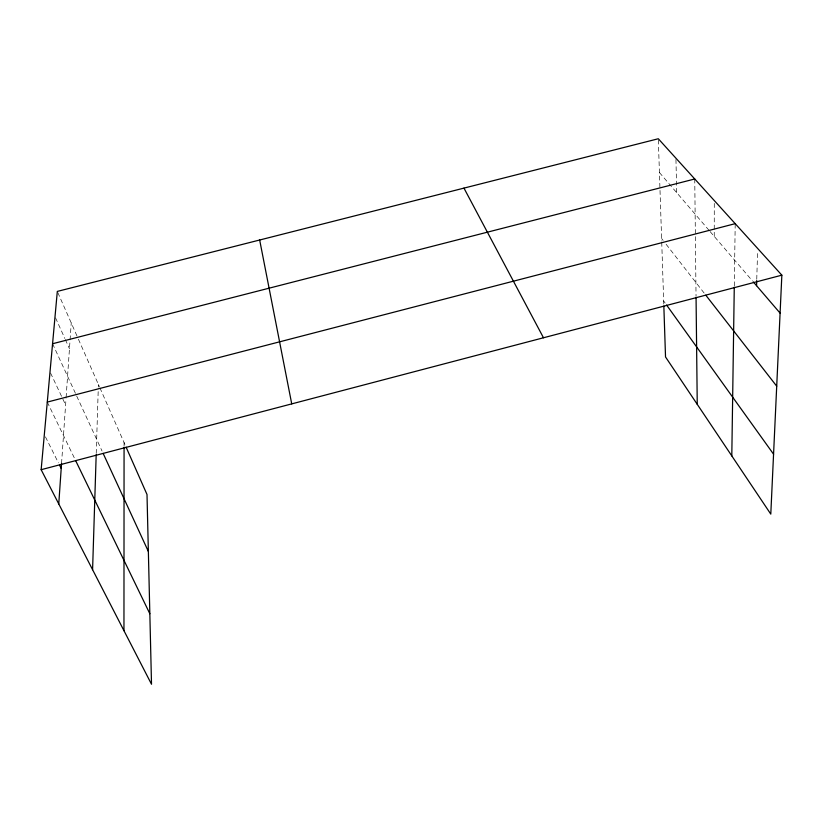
<?xml version="1.0" encoding="UTF-8"?>
<svg xmlns="http://www.w3.org/2000/svg" width="823" height="823" viewBox="0 0 823 823"><rect width="100%" height="100%" fill="white"/><g stroke="black" fill="none" stroke-linecap="round" stroke-linejoin="round"><path stroke-width="0.62" stroke-dasharray="4.12 3.09" d="M124.067 446.272L124.067 442.558M714.241 236.386L714.282 200.555M734.291 285.9L735.206 223.661M756.759 279.275L757.592 251.036M96.229 453.411L98.276 388.23M98.318 386.964L98.4 384.434M61.56 463.39L66.025 398.651M66.107 397.406L71.241 322.955M659.418 172.521L709.251 230.574M710.084 231.551L752.51 280.972M661.599 238.475L663.112 240.409M666.136 244.287L705.023 294.192M663.677 300.981L665.128 303.008M45.46 436.859L58.402 462.824M47.281 402.087L74.656 458.586M50.553 373.014L65.593 404.865M52.569 343.736L102.052 451.045M55.542 317.832L64.822 338.418M65.336 339.57L69.471 348.715M57.826 292.587L77.907 338.037M78.411 339.199L99.408 386.717M99.912 387.859L125.6 446.015M658.349 140.003L661.692 241.026M661.733 242.301L663.801 304.798M675.95 159.477L676.701 192.654M694.746 178.982L696.042 296.393"/><path stroke-width="1.23" d="M123.954 630.685L124.067 447.506M731.801 455.901L734.27 287.186M756.563 285.694L756.718 280.561M92.588 569.691L96.188 454.697M126.104 447.177L147.008 494.5L151.514 684.252L41.15 469.696L57.312 291.414L658.307 138.748L781.85 275.17L770.791 514.108L665.529 356.966L663.842 306.063M58.762 503.943L61.56 463.39M41.15 469.696L781.85 275.17M47.281 402.087L735.206 223.661M52.569 343.736L694.746 178.982M753.323 281.919L780.091 313.11M705.784 295.169L776.717 386.172M666.579 305.024L773.569 454.183M463.966 188.117L543.489 337.769M59.523 465.077L61.211 468.462M75.778 460.89L149.837 613.732M103.132 453.38L148.366 551.472M259.667 240.007L291.733 403.887M696.063 297.659L697.246 404.309"/></g></svg>
